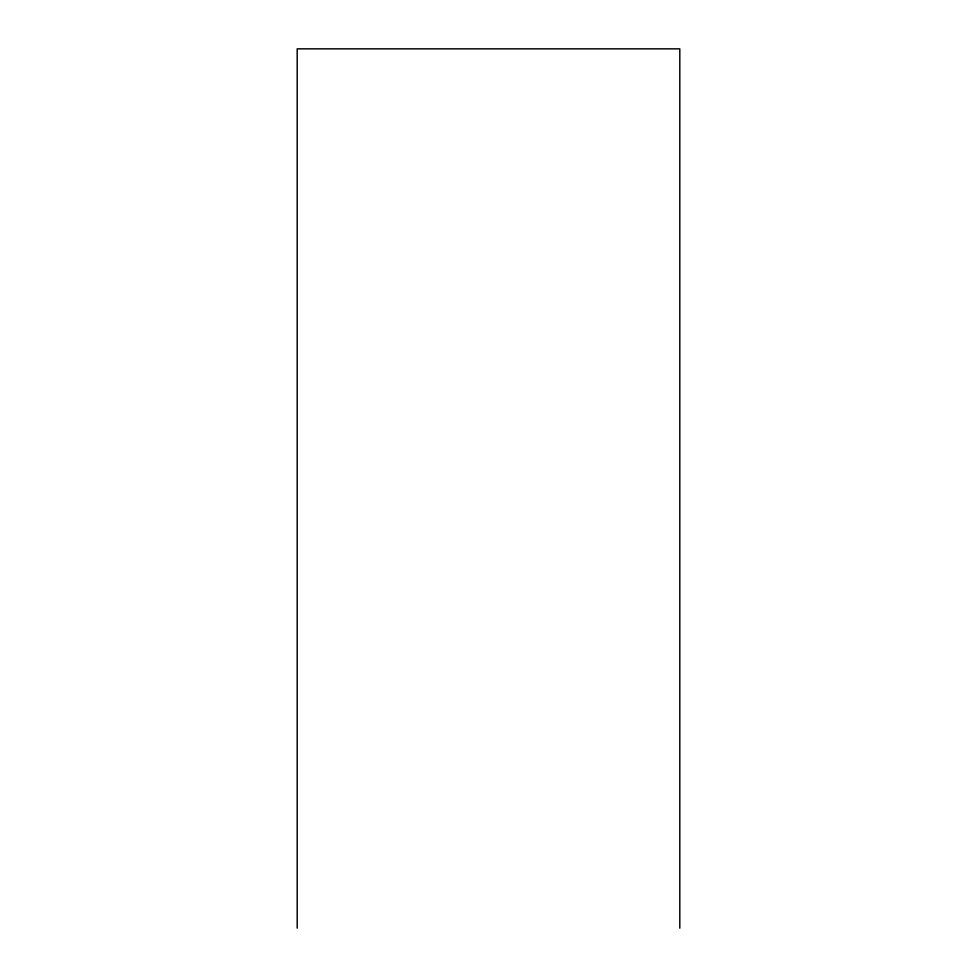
<?xml version="1.0" encoding="UTF-8"?>
<svg xmlns="http://www.w3.org/2000/svg" width="977" height="977" viewBox="0 0 977 977"><rect width="100%" height="100%" fill="white"/><g stroke="black" fill="none" stroke-linecap="round" stroke-linejoin="round"><path stroke-width="1.47" d="M679.809 928.15L679.809 48.85L297.191 48.85L297.191 928.15"/></g></svg>
